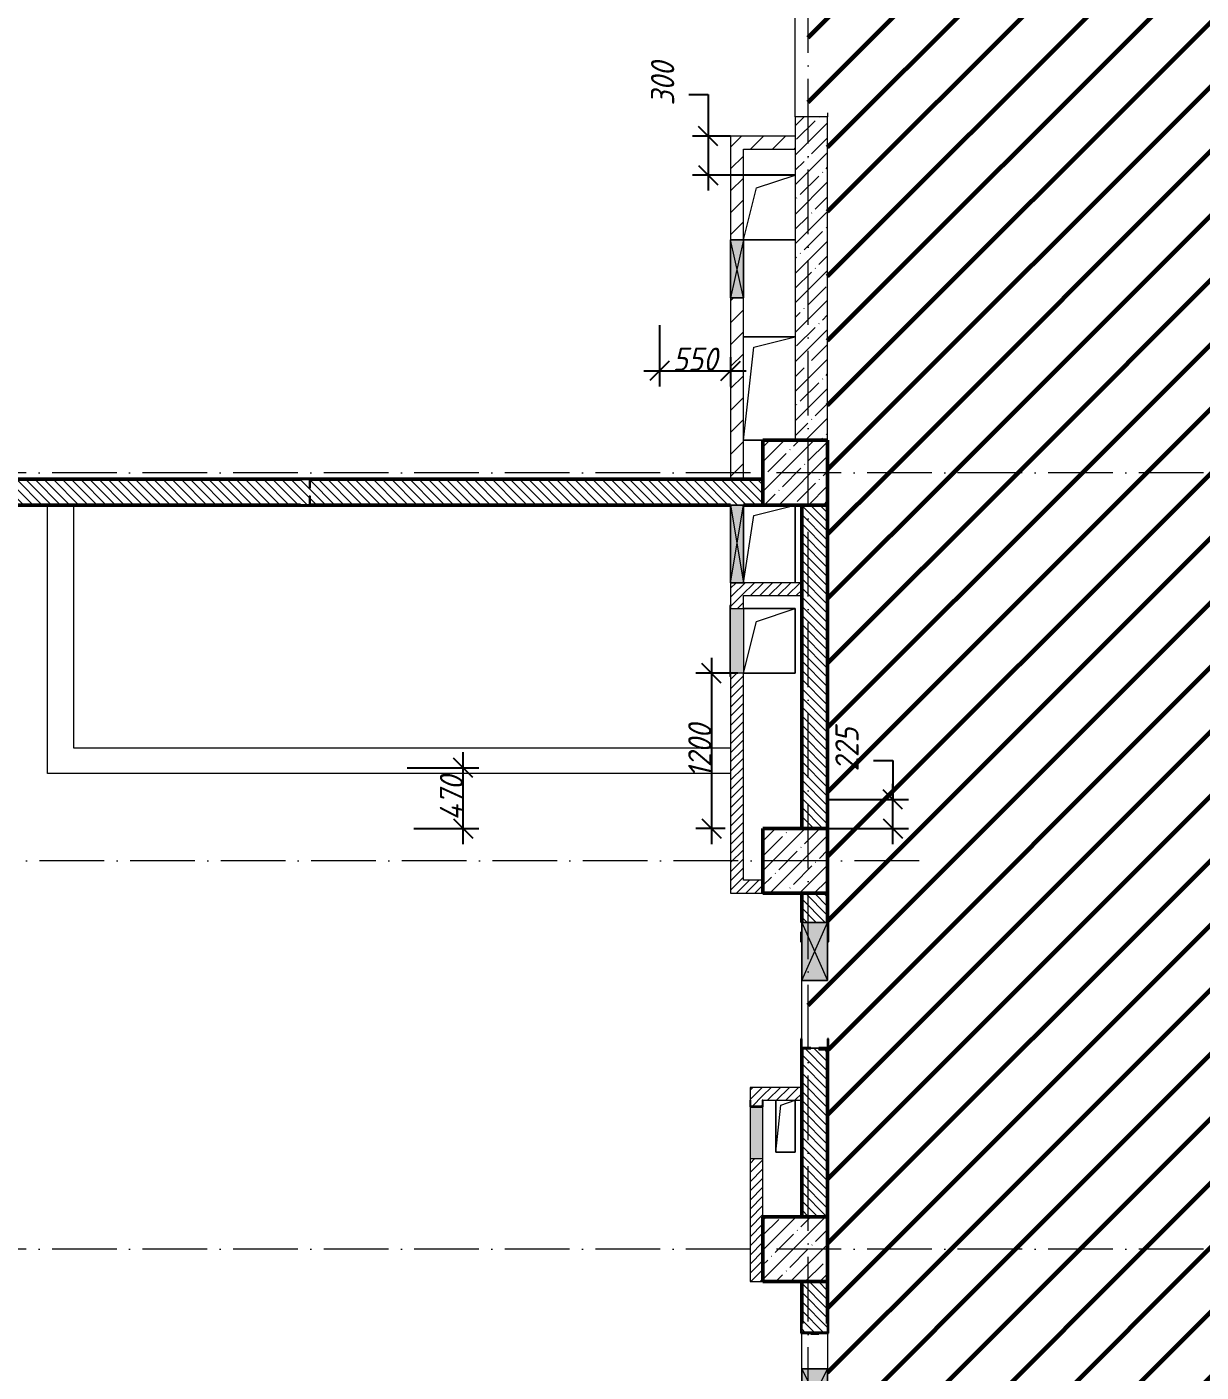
# Model space of a CAD drawing. Header units: millimetres. Extents: x -606178 to 312196, y -19338 to 632709.
# Drawn here: x -265492 to -256414, y 483325 to 493720 of the extents above; entities that cross this region are included whole.
import ezdxf

# ---------------------------------------------------------------- set-up
doc = ezdxf.new("R2010")
doc.units = ezdxf.units.MM
doc.linetypes.add('50_200_ШТРИХ_1Т_ш5_п1_п1_', pattern=[700, 500, -100, 0, -100])
for name, color, linetype, lineweight in [('6.4.1) Окр пт с инж. ПТ2.16', 3, 'Continuous', 60), ('A-____-____-DIMS', 7, 'Continuous', 9), ('A-DETL-GENF-OTLN', 7, 'Continuous', 9), ('A-FLOR-____-OTLN', 7, 'Continuous', 9), ('A-GENM-____-MCUT', 7, 'Continuous', 25), ('A-GENM-____-OTLN', 7, 'Continuous', 9), ('A-GENM-____-OTLN-1', 7, 'Continuous', 25), ('A-GLAZ-____-OTLN', 7, 'Continuous', 9), ('A-WALL-____-MCUT-1', 7, 'Continuous', 9), ('A-WALL-____-MCUT-2', 7, 'Continuous', 50), ('A-WALL-____-OTLN', 7, 'Continuous', 9), ('A-WALL-____-PATT-1', 7, 'Continuous', 9), ('A-WALL-FNSH-MCUT-1', 7, 'Continuous', 9), ('I-WALL-____-OTLN', 7, 'Continuous', 9), ('S-COLS-____-MCUT', 7, 'Continuous', 50), ('S-COLS-____-OTLN', 7, 'Continuous', 9), ('S-GRID-____-OTLN-1', 7, '50_200_ШТРИХ_1Т_ш5_п1_п1_', 9)]:
    doc.layers.add(name, color=color, linetype=linetype, lineweight=lineweight)
doc.layers.add('A-GLAZ-____-OTLN-1', color=7, linetype='Continuous', lineweight=9, true_color=0xc0c0c0)
doc.styles.add('ISOCPEUR_I_10', font='isocpeui.ttf', dxfattribs={"width": 0.9, "height": 180})
doc.dimstyles.new('ISO-1_8_0_9К_СРЕДНИЙ_Кладочные_3', dxfattribs={"dimscale": 304.8, "dimtxt": 179.276612, "dimasz": 0.492126, "dimexe": 0.393701, "dimexo": 0, "dimgap": 0, "dimtad": 1, "dimdec": 3, "dimrnd": 0.001, "dimdsep": 46, "dimtxsty": 'ISOCPEUR_I_10', "dimblk1": 'OBLIQUE', "dimblk2": 'OBLIQUE', "dimsah": 1, "dimcen": 0.09, "dimdle": 0.393701, "dimazin": 0, "dimtfac": 1, "dimtdec": 4, "dimtix": 1, "dimtmove": 0, "dimatfit": 3, "dimfxl": 1, "dimtvp": 1, "dimtolj": 1, "dimtzin": 0, "dimarcsym": 2})
doc.dimstyles.new('ISO-1_8_0_9К_СРЕДНИЙ_Кладочные_4', dxfattribs={"dimscale": 304.8, "dimtxt": 179.276612, "dimasz": 0.492126, "dimexe": 0.393701, "dimexo": 0, "dimgap": 0, "dimtad": 1, "dimdec": 3, "dimrnd": 0.001, "dimdsep": 46, "dimtxsty": 'ISOCPEUR_I_10', "dimblk1": 'OBLIQUE', "dimblk2": 'OBLIQUE', "dimsah": 1, "dimcen": 0.09, "dimdle": 0.393701, "dimazin": 0, "dimtfac": 1, "dimtdec": 4, "dimtix": 1, "dimtmove": 1, "dimatfit": 3, "dimfxl": 1, "dimtvp": 1, "dimtolj": 1, "dimtzin": 0, "dimarcsym": 2})
pattern_1 = [(135, (-264901.3, 451794.26), (-35.35534, -35.35534), [])]
pattern_2 = [(45, (-264901.3, 451794.26), (-35.35534, 35.35534), [])]
pattern_3 = [(45, (-264901.3, 451794.26), (-84.8528, 84.8528), [])]

# ---------------------------------------------------------------- blocks, each defined once
blk = doc.blocks.new('BSC_Колонна _Прямоугольная - 500х500-V37-АР1_План отверстий 2 этажа в осях 1-64_А-ГГ')
at = {"layer": 'S-COLS-____-OTLN'}
h = blk.add_hatch(dxfattribs=at)
h.set_pattern_fill('FP_66', color=256, style=0, pattern_type=2)
h.set_pattern_definition([(45, (-5350, -32481.04), (-114.04925, 114.04925), []), (45, (-5235.95, -32481.04), (-114.04925, 114.04925), [201.613, -40.323, 3.353, -36.97])])
h.paths.add_polyline_path([(-250, -250), (250, -250), (250, 250), (-250, 250)], flags=0)
at = {"layer": 'S-COLS-____-MCUT'}
for p, q in [((250, 250), (-250, 250)), ((-250, 250), (-250, -250)), ((250, -250), (250, 250)), ((-250, -250), (250, -250))]:
    blk.add_line(p, q, dxfattribs=at)
blk = doc.blocks.new('BSC_Колонна _Прямоугольная - 500х500-V49-АР1_План отверстий 2 этажа в осях 1-64_А-ГГ')
at = {"layer": 'S-COLS-____-OTLN'}
h = blk.add_hatch(dxfattribs=at)
h.set_pattern_fill('FP_78', color=256, style=0, pattern_type=2)
h.set_pattern_definition([(45, (-5350, -35481.04), (-114.04925, 114.04925), []), (45, (-5235.95, -35481.04), (-114.04925, 114.04925), [201.613, -40.323, 3.353, -36.97])])
h.paths.add_polyline_path([(-250, -250), (250, -250), (250, 250), (-250, 250)], flags=0)
at = {"layer": 'S-COLS-____-MCUT'}
for p, q in [((250, 250), (-250, 250)), ((-250, 250), (-250, -250)), ((250, -250), (250, 250)), ((-250, -250), (250, -250))]:
    blk.add_line(p, q, dxfattribs=at)
blk = doc.blocks.new('BSC_Колонна _Прямоугольная - 500х500-V102-АР1_План отверстий 2 этажа в осях 1-64_А-ГГ')
at = {"layer": 'S-COLS-____-OTLN'}
h = blk.add_hatch(dxfattribs=at)
h.set_pattern_fill('FP_131', color=256, style=0, pattern_type=2)
h.set_pattern_definition([(45, (-5350, -38481.04), (-114.04925, 114.04925), []), (45, (-5235.95, -38481.04), (-114.04925, 114.04925), [201.613, -40.323, 3.353, -36.97])])
h.paths.add_polyline_path([(-250, -250), (250, -250), (250, 250), (-250, 250), (-250, 95)], flags=0)
at = {"layer": 'S-COLS-____-MCUT'}
for p, q in [((250, 250), (-250, 250)), ((-250, 250), (-250, -250)), ((250, -250), (250, 250)), ((-250, -250), (250, -250))]:
    blk.add_line(p, q, dxfattribs=at)
blk = doc.blocks.new('АР_Перемычка - АР_Перемычка-28357691-АР1_План отверстий 2 этажа в осях 1-64_А-ГГ')
at = {"layer": 'A-GENM-____-OTLN'}
blk.add_line((-250, -100), (-243, -100), dxfattribs=at)
blk = doc.blocks.new('Фахверк_СКБ_Уголок - 200_3960-28268576-АР1_План отверстий 2 этажа в осях 1-64_А-ГГ')
at = {"layer": 'A-GENM-____-MCUT'}
for p, q in [((200, 156), (125, 156)), ((125, 156), (125, 81)), ((131, 81), (131, 150)), ((131, 150), (200, 150)), ((200, 150), (200, 156)), ((125, 81), (131, 81)), ((131, 19), (125, 19)), ((125, 19), (125, -56)), ((131, -50), (131, 19)), ((125, -56), (200, -56)), ((200, -50), (131, -50)), ((200, -56), (200, -50))]:
    blk.add_line(p, q, dxfattribs=at)
blk = doc.blocks.new('Фахверк_СКБ_Уголок - 200_3550-28267367-АР1_План отверстий 2 этажа в осях 1-64_А-ГГ')
at = {"layer": 'A-GENM-____-MCUT'}
for p, q in [((200, 156), (125, 156)), ((125, 156), (125, 81)), ((131, 81), (131, 150)), ((131, 150), (200, 150)), ((200, 150), (200, 156)), ((125, 81), (131, 81)), ((131, 19), (125, 19)), ((125, 19), (125, -56)), ((131, -50), (131, 19)), ((125, -56), (200, -56)), ((200, -50), (131, -50)), ((200, -56), (200, -50))]:
    blk.add_line(p, q, dxfattribs=at)
blk = doc.blocks.new('154_Стойка_СКБ_Уголок - СМ-2480_200-V144-АР1_План отверстий 2 этажа в осях 1-64_А-ГГ')
at = {"layer": 'A-GENM-____-MCUT'}
for p, q in [((125, 156), (125, 150)), ((200, 156), (125, 156)), ((200, 150), (200, 156)), ((125, -50), (125, -56)), ((125, -56), (200, -56)), ((200, -56), (200, -50))]:
    blk.add_line(p, q, dxfattribs=at)
blk = doc.blocks.new('Стойка_Влож_Уголок - Уголок-V145-АР1_План отверстий 2 этажа в осях 1-64_А-ГГ')
at = {"layer": 'A-GENM-____-MCUT'}
for p, q in [((0, -75), (75, -75)), ((75, -75), (75, -69))]:
    blk.add_line(p, q, dxfattribs=at)
blk = doc.blocks.new('154_Стойка_СКБ_Уголок - СМ-2480_200-28447058-АР1_План отверстий 2 этажа в осях 1-64_А-ГГ')
at = {"layer": 'A-GENM-____-MCUT'}
for p, q in [((125, 156), (125, 81)), ((200, 156), (125, 156)), ((131, 81), (131, 150)), ((131, 150), (200, 150)), ((200, 150), (200, 156)), ((125, 81), (131, 81)), ((131, 19), (125, 19)), ((125, 19), (125, -56)), ((131, -50), (131, 19)), ((125, -56), (200, -56)), ((200, -50), (131, -50)), ((200, -56), (200, -50))]:
    blk.add_line(p, q, dxfattribs=at)
blk = doc.blocks.new('Стойка_Влож_Полоса боковая - Полоса-28346330-АР1_План отверстий 2 этажа в осях 1-64_А-ГГ')
at = {"layer": 'A-GENM-____-OTLN'}
for p, q in [((-5, -31), (-5, 31)), ((0, 31), (0, -31))]:
    blk.add_line(p, q, dxfattribs=at)
blk = doc.blocks.new('Стойка_Влож_Уголок - Уголок-28346305-АР1_План отверстий 2 этажа в осях 1-64_А-ГГ')
at = {"layer": 'A-GENM-____-MCUT'}
for p, q in [((75, 75), (0, 75)), ((0, 0), (6, 0)), ((6, 69), (75, 69)), ((6, 0), (6, 69)), ((75, 69), (75, 75))]:
    blk.add_line(p, q, dxfattribs=at)
blk = doc.blocks.new('AR_Отверстие Ниша - Лючок-32405468-АР1_План отверстий 2 этажа в осях 1-64_А-ГГ')
at = {"layer": 'A-GLAZ-____-OTLN'}
blk.add_hatch(color=256, dxfattribs=at).paths.add_polyline_path([(200, -47), (200, 50), (-200, 50), (-200, -50), (200, -50)], flags=0)
for p, q in [((200, 50), (-200, 50)), ((200, -50), (200, 50)), ((-200, -50), (200, -50))]:
    blk.add_line(p, q, dxfattribs=at)
blk = doc.blocks.new('AR_Отверстие Ниша - Лючок-32403618-АР1_План отверстий 2 этажа в осях 1-64_А-ГГ')
at = {"layer": 'A-GLAZ-____-OTLN'}
blk.add_hatch(color=256, dxfattribs=at).paths.add_polyline_path([(-250, -50), (250, -50), (250, 50), (-250, 50)], flags=0)
for p, q in [((-250, 50), (250, 50)), ((-250, -50), (-250, 50)), ((250, 50), (250, -50)), ((250, -50), (-250, -50))]:
    blk.add_line(p, q, dxfattribs=at)
blk = doc.blocks.new('Л_Общий_Лючок - Лючок-29753807-АР1_План отверстий 2 этажа в осях 1-64_А-ГГ')
at = {"layer": 'A-GLAZ-____-OTLN-1'}
blk.add_hatch(color=256, dxfattribs=at).paths.add_polyline_path([(524, -6), (524, 0), (-24, 0), (-24, -6), (500, -6)], flags=0)
at = {"layer": 'A-GLAZ-____-OTLN'}
for p, q in [((-24, 0), (-24, -6)), ((524, 0), (524, -6)), ((-24, -6), (524, -6))]:
    blk.add_line(p, q, dxfattribs=at)
blk = doc.blocks.new('154_Фахверк_СКБ_Швеллер - Тип_100_3960_зеркало-29769493-АР1_План отверстий 2 этажа в осях 1-64_А-ГГ')
at = {"layer": 'A-GENM-____-MCUT'}
for p, q in [((175, 50), (125, 50)), ((125, 50), (125, -50)), ((128, 47), (175, 47)), ((128, -47), (128, 47)), ((175, 47), (175, 50)), ((125, -50), (175, -50)), ((175, -47), (128, -47)), ((175, -50), (175, -47))]:
    blk.add_line(p, q, dxfattribs=at)
blk = doc.blocks.new('AR_Отверстие прямоугольное _в плите_ - AR_Отверстие прямоугольное _в плите_-30459278-АР1_План отверстий 2 этажа в осях 1-64_А-ГГ')
at = {"layer": 'A-GENM-____-OTLN'}
for p, q in [((-75, 200), (-75, -200)), ((-75, -200), (-37, 163)), ((-37, 163), (75, 200)), ((75, -200), (75, 200)), ((-75, -200), (75, -200))]:
    blk.add_line(p, q, dxfattribs=at)
blk = doc.blocks.new('AR_Отверстие прямоугольное _в плите_ - AR_Отверстие прямоугольное _в плите_-30459445-АР1_План отверстий 2 этажа в осях 1-64_А-ГГ')
at = {"layer": 'A-GENM-____-OTLN'}
for p, q in [((200, 250), (-200, 250)), ((-100, 150), (200, 250)), ((200, -250), (200, 250)), ((-200, -250), (-100, 150)), ((-200, -250), (200, -250))]:
    blk.add_line(p, q, dxfattribs=at)
blk = doc.blocks.new('AR_Отверстие прямоугольное _в плите_ - AR_Отверстие прямоугольное _в плите_-V173-АР1_План отверстий 2 этажа в осях 1-64_А-ГГ')
at = {"layer": 'A-GENM-____-OTLN'}
for p, q in [((200, 250), (-200, 250)), ((-100, 150), (200, 250)), ((-200, -250), (-100, 150)), ((-200, -250), (200, -250))]:
    blk.add_line(p, q, dxfattribs=at)
blk = doc.blocks.new('AR_Отверстие прямоугольное _в плите_ - AR_Отверстие прямоугольное _в плите_-30552819-АР1_План отверстий 2 этажа в осях 1-64_А-ГГ')
at = {"layer": 'A-GENM-____-OTLN'}
for p, q in [((200, 400), (-200, 400)), ((-200, -400), (-120, 320)), ((-120, 320), (200, 400)), ((-200, -400), (-50, -400))]:
    blk.add_line(p, q, dxfattribs=at)
blk = doc.blocks.new('AR_Отверстие прямоугольное _в плите_ - AR_Отверстие прямоугольное _в плите_-30552564-АР1_План отверстий 2 этажа в осях 1-64_А-ГГ')
at = {"layer": 'A-GENM-____-OTLN'}
for p, q in [((200, 300), (-200, 300)), ((-200, -300), (-120, 220)), ((-120, 220), (200, 300)), ((200, -300), (200, 300))]:
    blk.add_line(p, q, dxfattribs=at)
blk = doc.blocks.new('AR_Отверстие прямоугольное _в стене_ - AR_Отверстие прямоугольное _в стене__ОВ-36815002-АР1_План отверстий 2 этажа в осях 1-64_А-ГГ')
at = {"layer": 'A-GLAZ-____-OTLN'}
blk.add_hatch(color=256, dxfattribs=at).paths.add_polyline_path([(225, 50), (-225, 50), (-225, -50), (225, -50)], flags=0)
at = {"layer": 'A-DETL-GENF-OTLN'}
for p, q in [((-225, -50), (-225, 50)), ((-225, 50), (225, 50)), ((225, 50), (-225, -50)), ((-225, 50), (225, -50)), ((225, 50), (-225, 50)), ((-225, 50), (-225, -50)), ((225, 50), (225, -50)), ((225, -50), (225, 50)), ((225, -50), (-225, -50)), ((-225, -50), (225, -50))]:
    blk.add_line(p, q, dxfattribs=at)
blk = doc.blocks.new('AR_Отверстие прямоугольное _в стене_ - AR_Отверстие прямоугольное _в стене__ОВ-V198-АР1_План отверстий 2 этажа в осях 1-64_А-ГГ')
at = {"layer": 'A-GLAZ-____-OTLN'}
blk.add_hatch(color=256, dxfattribs=at).paths.add_polyline_path([(-225, -100), (225, -100), (225, 100), (-225, 100)], flags=0)
at = {"layer": 'A-DETL-GENF-OTLN'}
for p, q in [((-225, -100), (-225, 100)), ((-225, 100), (225, 100)), ((225, 100), (-225, -100)), ((-225, 100), (225, -100)), ((225, 100), (-225, 100)), ((-225, 100), (-225, -100)), ((225, 100), (225, -100)), ((225, -100), (225, 100)), ((225, -100), (-225, -100)), ((-225, -100), (225, -100))]:
    blk.add_line(p, q, dxfattribs=at)
blk = doc.blocks.new('AR_Отверстие прямоугольное _в стене_ - AR_Отверстие прямоугольное _в стене__ОВ-36902575-АР1_План отверстий 2 этажа в осях 1-64_А-ГГ')
at = {"layer": 'A-GLAZ-____-OTLN'}
blk.add_hatch(color=256, dxfattribs=at).paths.add_polyline_path([(-300, -50), (300, -50), (300, 50), (-300, 50)], flags=0)
at = {"layer": 'A-DETL-GENF-OTLN'}
for p, q in [((-300, -50), (-300, 50)), ((-300, 50), (300, 50)), ((300, 50), (-300, -50)), ((-300, 50), (300, -50)), ((300, 50), (-300, 50)), ((-300, 50), (-300, -50)), ((300, 50), (300, -50)), ((300, -50), (300, 50)), ((300, -50), (-300, -50)), ((-300, -50), (300, -50))]:
    blk.add_line(p, q, dxfattribs=at)
blk = doc.blocks.new('AR_Отверстие прямоугольное _в стене__БезПР - AR_Отверстие прямоугольное _в стене__БезПР-36428632-АР1_План отверстий 2 этажа в осях 1-64_А-ГГ')
at = {"layer": 'A-GLAZ-____-OTLN'}
blk.add_hatch(color=256, dxfattribs=at).paths.add_polyline_path([(-200, -100), (200, -100), (200, 100), (-200, 100)], flags=0)
at = {"layer": 'A-DETL-GENF-OTLN'}
for p, q in [((-200, -100), (-200, 100)), ((-200, 100), (200, 100)), ((200, 100), (-200, -100)), ((-200, 100), (200, -100)), ((200, 100), (-200, 100)), ((-200, 100), (-200, -100)), ((200, 100), (200, -100)), ((200, -100), (200, 100)), ((200, -100), (-200, -100)), ((-200, -100), (200, -100))]:
    blk.add_line(p, q, dxfattribs=at)
at = {"layer": 'A-GLAZ-____-OTLN'}
blk.add_line((200, 100), (-200, 100), dxfattribs=at)
blk = doc.blocks.new('_Oblique')
at = {"color": 0, "linetype": 'ByBlock', "lineweight": -2}
blk.add_line((-0.5, -0.5), (0.5, 0.5), dxfattribs=at)
blk = doc.blocks.new('*D4683')
at = {"layer": 'A-____-____-DIMS', "color": 0, "lineweight": -2, "transparency": 16777216}
for p, q in [((-260199, 488845), (-260199, 487405)), ((-259995, 488725), (-260319, 488725)), ((-260093, 487525), (-260319, 487525))]:
    blk.add_line(p, q, dxfattribs=at)
at = {"layer": 'Defpoints', "color": 0, "transparency": 16777216}
for p in [(-259995, 488725), (-260199, 487525), (-260093, 487525)]:
    blk.add_point(p, dxfattribs=at)
at = {"layer": 'A-____-____-DIMS', "color": 0, "lineweight": -2, "transparency": 16777216, "xscale": 150, "yscale": 150, "zscale": 150}
for p, rotation in [((-260199, 488725), 90), ((-260199, 487525), 270)]:
    blk.add_blockref('_Oblique', p, dxfattribs=dict(at, rotation=rotation))
at = {"layer": 'A-____-____-DIMS', "color": 0, "transparency": 16777216, "insert": (-260289, 488125), "char_height": 180, "width": 504.73, "attachment_point": 5, "rotation": 90, "style": 'ISOCPEUR_I_10'}
blk.add_mtext('\\A1;1200', dxfattribs=at)
blk = doc.blocks.new('*D4684')
at = {"layer": 'A-____-____-DIMS', "color": 0, "lineweight": -2, "transparency": 16777216}
for p, q in [((-262118, 487405), (-262118, 488115)), ((-262553, 487995), (-261998, 487995)), ((-262501, 487525), (-261998, 487525))]:
    blk.add_line(p, q, dxfattribs=at)
at = {"layer": 'Defpoints', "color": 0, "transparency": 16777216}
for p in [(-262553, 487995), (-262118, 487995), (-262501, 487525)]:
    blk.add_point(p, dxfattribs=at)
at = {"layer": 'A-____-____-DIMS', "color": 0, "lineweight": -2, "transparency": 16777216, "xscale": 150, "yscale": 150, "zscale": 150}
for p, rotation in [((-262118, 487995), 90), ((-262118, 487525), 270)]:
    blk.add_blockref('_Oblique', p, dxfattribs=dict(at, rotation=rotation))
at = {"layer": 'A-____-____-DIMS', "color": 0, "transparency": 16777216, "insert": (-262209, 487760), "char_height": 180, "width": 426.13, "attachment_point": 5, "rotation": 90, "style": 'ISOCPEUR_I_10'}
blk.add_mtext('\\A1;470', dxfattribs=at)
blk = doc.blocks.new('*D4685')
at = {"layer": 'A-____-____-DIMS', "color": 0, "lineweight": -2, "transparency": 16777216}
for p, q in [((-260601, 491416), (-260601, 490942)), ((-260051, 491168), (-260051, 490942)), ((-260721, 491062), (-259931, 491062))]:
    blk.add_line(p, q, dxfattribs=at)
at = {"layer": 'Defpoints', "color": 0, "transparency": 16777216}
for p in [(-260601, 491416), (-260051, 491168), (-260051, 491062)]:
    blk.add_point(p, dxfattribs=at)
at = {"layer": 'A-____-____-DIMS', "color": 0, "lineweight": -2, "transparency": 16777216, "xscale": 150, "yscale": 150, "zscale": 150, "rotation": 180}
blk.add_blockref('_Oblique', (-260601, 491062), dxfattribs=at)
at = {"layer": 'A-____-____-DIMS', "color": 0, "lineweight": -2, "transparency": 16777216, "xscale": 150, "yscale": 150, "zscale": 150}
blk.add_blockref('_Oblique', (-260051, 491062), dxfattribs=at)
at = {"layer": 'A-____-____-DIMS', "color": 0, "transparency": 16777216, "insert": (-260326, 491152), "char_height": 180, "width": 409.58, "attachment_point": 5, "style": 'ISOCPEUR_I_10'}
blk.add_mtext('\\A1;550', dxfattribs=at)
blk = doc.blocks.new('*D4763')
at = {"layer": 'A-____-____-DIMS', "color": 0, "lineweight": -2, "transparency": 16777216}
for p, q in [((-258947, 488052), (-258797, 488052)), ((-258797, 488052), (-258797, 487750)), ((-258797, 487405), (-258797, 487870)), ((-259301, 487750), (-258677, 487750)), ((-259301, 487525), (-258677, 487525))]:
    blk.add_line(p, q, dxfattribs=at)
at = {"layer": 'Defpoints', "color": 0, "transparency": 16777216}
for p in [(-259301, 487750), (-258797, 487750), (-259301, 487525)]:
    blk.add_point(p, dxfattribs=at)
at = {"layer": 'A-____-____-DIMS', "color": 0, "lineweight": -2, "transparency": 16777216, "xscale": 150, "yscale": 150, "zscale": 150}
for p, rotation in [((-258797, 487750), 90), ((-258797, 487525), 270)]:
    blk.add_blockref('_Oblique', p, dxfattribs=dict(at, rotation=rotation))
at = {"layer": 'A-____-____-DIMS', "color": 0, "transparency": 16777216, "insert": (-259242, 487967), "char_height": 180, "width": 409.58, "attachment_point": 1, "rotation": 90, "line_spacing_factor": 1.149209, "style": 'ISOCPEUR_I_10'}
blk.add_mtext('\\A1;225', dxfattribs=at)
blk = doc.blocks.new('*D4764')
at = {"layer": 'A-____-____-DIMS', "color": 0, "lineweight": -2, "transparency": 16777216}
for p, q in [((-260375, 493197), (-260225, 493197)), ((-260225, 493197), (-260225, 492875)), ((-260225, 492995), (-260225, 492455)), ((-260051, 492875), (-260345, 492875)), ((-259551, 492575), (-260345, 492575))]:
    blk.add_line(p, q, dxfattribs=at)
at = {"layer": 'Defpoints', "color": 0, "transparency": 16777216}
for p in [(-260051, 492875), (-260225, 492575), (-259551, 492575)]:
    blk.add_point(p, dxfattribs=at)
at = {"layer": 'A-____-____-DIMS', "color": 0, "lineweight": -2, "transparency": 16777216, "xscale": 150, "yscale": 150, "zscale": 150}
for p, rotation in [((-260225, 492875), 90), ((-260225, 492575), 270)]:
    blk.add_blockref('_Oblique', p, dxfattribs=dict(at, rotation=rotation))
at = {"layer": 'A-____-____-DIMS', "color": 0, "transparency": 16777216, "insert": (-260667, 493113), "char_height": 180, "width": 409.58, "attachment_point": 1, "rotation": 90, "line_spacing_factor": 1.149209, "style": 'ISOCPEUR_I_10'}
blk.add_mtext('\\A1;300', dxfattribs=at)

msp = doc.modelspace()

# ---------------------------------------------------------------- hatches: boundary and pattern name
at = {"layer": '6.4.1) Окр пт с инж. ПТ2.16'}
h = msp.add_hatch(dxfattribs=at)
h.set_pattern_fill('ANSI31', color=256, scale=111)
h.paths.add_polyline_path([(-255051.3011, 495525.3011), (-255301.3011, 495525.3011), (-255301.3011, 495775.3011), (-259301.3011, 495775.3011), (-259301.3011, 495525.3011), (-259301.3011, 494825.3011), (-259451.3011, 494825.3011), (-259451.3011, 493025.3011), (-259301.3011, 493025.3011), (-259301.3011, 490525.3011), (-259301.3011, 490275.3011), (-255301.3011, 490275.3011), (-255301.3011, 490525.3011), (-255051.3011, 490525.3011)])
h = msp.add_hatch(dxfattribs=at)
h.set_pattern_fill('ANSI31', color=256, scale=111)
h.paths.add_polyline_path([(-255051.3011, 490025.3011), (-255301.3011, 490025.3011), (-255301.3011, 490275.3011), (-259301.3011, 490275.3011), (-259301.3011, 490025.3011), (-259301.3011, 487525.3011), (-259301.3011, 487025.3011), (-259301.3011, 486800.3011), (-259295.3011, 486800.3011), (-259295.3011, 486725.3011), (-259295.3011, 486650.3011), (-259301.3011, 486350.3011), (-259451.3011, 486350.3011), (-259451.3011, 485831.3011), (-259432.3011, 485831.3011), (-259370.3011, 485830.3011), (-259370.3011, 485831.3011), (-259301.3011, 485831.3011), (-259301.3011, 485900.3011), (-259295.3011, 485900.3011), (-259295.3011, 485825.3011), (-259295.3011, 485750.3011), (-259301.3011, 484525.3011), (-259301.3011, 484275.3011), (-255301.3011, 484275.3011), (-255301.3011, 484525.3011), (-255051.3011, 484525.3011)])
h = msp.add_hatch(dxfattribs=at)
h.set_pattern_fill('ANSI31', color=256, scale=111)
h.paths.add_polyline_path([(-255301.3011, 484025.3011), (-255301.3011, 484275.3011), (-259301.3011, 484275.3011), (-259301.3011, 484025.3011), (-259301.3011, 483700.3011), (-259295.3011, 483700.3011), (-259295.3011, 483625.3011), (-259301.3011, 483350.3011), (-259301.3011, 482950.3011), (-259301.3011, 482000.3011), (-259295.3011, 482000.3011), (-259295.3011, 481931.3011), (-259295.3011, 481925.3011), (-259295.3011, 481850.3011), (-259301.3011, 481650.3011), (-259301.3011, 481100.3011), (-259301.3011, 478525.3011), (-259301.3011, 478275.3011), (-256001.3011, 478275.3011), (-256001.3011, 478525.3011), (-255301.3011, 478525.3011)])
at = {"layer": 'A-WALL-____-PATT-1'}
h = msp.add_hatch(dxfattribs=at)
h.set_pattern_fill('FP_25', color=256, style=0, pattern_type=2)
h.set_pattern_definition([(45, (-264901.3, 451794.26), (-114.04925, 114.04925), []), (45, (-264787.25, 451794.26), (-114.04925, 114.04925), [201.612, -40.322, 3.353, -36.97])])
h.paths.add_polyline_path([(-259301.3011, 490525.3011), (-259301.3011, 493025.3011), (-259551.3011, 493025.3011), (-259551.3011, 490525.3011)], flags=0)
h.paths.add_polyline_path([(-259551.3011, 494825.3011), (-259301.3011, 494825.3011), (-259301.3011, 495525.3011), (-259551.3011, 495525.3011)], flags=0)
h = msp.add_hatch(dxfattribs=at)
h.set_pattern_fill('FP_4', color=256, style=0, pattern_type=2)
h.set_pattern_definition(pattern_3)
h.paths.add_polyline_path([(-259551.3011, 492775.3011), (-259551.3011, 492875.3011), (-260051.3011, 492875.3011), (-260051.3011, 492775.3011), (-259951.3011, 492775.3011)], flags=0)
h = msp.add_hatch(dxfattribs=at)
h.set_pattern_fill('FP_4', color=256, style=0, pattern_type=2)
h.set_pattern_definition(pattern_3)
h.paths.add_polyline_path([(-260051.3011, 490225.3011), (-259951.3011, 490225.3011), (-259951.3011, 491625.3011), (-260051.3011, 491625.3011), (-260051.3011, 490369.9035)], flags=0)
h.paths.add_polyline_path([(-260051.3011, 492075.3011), (-259951.3011, 492075.3011), (-259951.3011, 492775.3011), (-260051.3011, 492775.3011)], flags=0)
h = msp.add_hatch(dxfattribs=at)
h.set_pattern_fill('FP_6', color=256, style=0, pattern_type=2)
h.set_pattern_definition(pattern_1)
h.paths.add_polyline_path([(-259951.3011, 490025.3011), (-259801.3011, 490025.3011), (-259801.3011, 490225.3011), (-263301.3011, 490225.3011), (-263301.3011, 490156.3011), (-263307.3011, 490156.3011), (-263307.3011, 490225.3011), (-266851.3011, 490225.3011), (-266851.3011, 490025.3011), (-263307.3011, 490025.3011), (-263307.3011, 490094.3011), (-263301.3011, 490094.3011), (-263301.3011, 490025.3011), (-260051.3011, 490025.3011)], flags=0)
h = msp.add_hatch(dxfattribs=at)
h.set_pattern_fill('FP_6', color=256, style=0, pattern_type=2)
h.set_pattern_definition(pattern_1)
h.paths.add_polyline_path([(-259301.3011, 487525.3011), (-259301.3011, 490025.3011), (-259501.3011, 490025.3011), (-259501.3011, 487525.3011)], flags=0)
h = msp.add_hatch(dxfattribs=at)
h.set_pattern_fill('FP_5', color=256, style=0, pattern_type=2)
h.set_pattern_definition(pattern_2)
h.paths.add_polyline_path([(-259501.3011, 489325.3011), (-259501.3011, 489425.3011), (-260051.3011, 489425.3011), (-260051.3011, 489325.3011), (-259951.3011, 489325.3011)], flags=0)
h = msp.add_hatch(dxfattribs=at)
h.set_pattern_fill('FP_5', color=256, style=0, pattern_type=2)
h.set_pattern_definition(pattern_2)
h.paths.add_polyline_path([(-260051.3011, 487125.3011), (-259951.3011, 487125.3011), (-259951.3011, 488725.3011), (-260051.3011, 488725.3011)], flags=0)
h.paths.add_polyline_path([(-260051.3011, 489225.3011), (-259951.3011, 489225.3011), (-259951.3011, 489325.3011), (-260051.3011, 489325.3011)], flags=0)
h = msp.add_hatch(dxfattribs=at)
h.set_pattern_fill('FP_5', color=256, style=0, pattern_type=2)
h.set_pattern_definition(pattern_2)
h.paths.add_polyline_path([(-259801.3011, 487025.3011), (-259801.3011, 487125.3011), (-260051.3011, 487125.3011), (-260051.3011, 487025.3011)], flags=0)
h = msp.add_hatch(dxfattribs=at)
h.set_pattern_fill('FP_6', color=256, style=0, pattern_type=2)
h.set_pattern_definition(pattern_1)
h.paths.add_polyline_path([(-259301.3011, 484525.3011), (-259301.3011, 485825.3011), (-259501.3011, 485825.3011), (-259501.3011, 484525.3011)], flags=0)
h.paths.add_polyline_path([(-259351.3011, 486800.3011), (-259301.3011, 486800.3011), (-259301.3011, 487025.3011), (-259501.3011, 487025.3011), (-259501.3011, 486800.3011)], flags=0)
h = msp.add_hatch(dxfattribs=at)
h.set_pattern_fill('FP_5', color=256, style=0, pattern_type=2)
h.set_pattern_definition(pattern_2)
h.paths.add_polyline_path([(-259901.3011, 484025.3011), (-259801.3011, 484025.3011), (-259801.3011, 484975.3011), (-259901.3011, 484975.3011), (-259901.3011, 484525.3011)], flags=0)
h.paths.add_polyline_path([(-259804.6582, 485378.3011), (-259804.3011, 485378.3011), (-259804.3011, 485425.3011), (-259801.3011, 485425.3011), (-259801.3011, 485525.3011), (-259901.3011, 485525.3011), (-259901.3011, 485425.3011), (-259898.3011, 485425.3011), (-259898.3011, 485378.3011)], flags=0)
h = msp.add_hatch(dxfattribs=at)
h.set_pattern_fill('FP_5', color=256, style=0, pattern_type=2)
h.set_pattern_definition(pattern_2)
h.paths.add_polyline_path([(-259501.3011, 485425.3011), (-259501.3011, 485525.3011), (-259801.3011, 485525.3011), (-259801.3011, 485425.3011), (-259612.5978, 485425.3011)], flags=0)
h = msp.add_hatch(dxfattribs=at)
h.set_pattern_fill('FP_6', color=256, style=0, pattern_type=2)
h.set_pattern_definition(pattern_1)
h.paths.add_polyline_path([(-259301.3011, 478525.3011), (-259301.3011, 481100.3011), (-259501.3011, 481100.3011), (-259501.3011, 478525.3011)], flags=0)
h.paths.add_polyline_path([(-259501.3011, 481650.3011), (-259301.3011, 481650.3011), (-259301.3011, 481919.3011), (-259370.3011, 481919.3011), (-259370.3011, 481925.3011), (-259432.3011, 481925.3011), (-259432.3011, 481919.3011), (-259501.3011, 481919.3011), (-259501.3011, 481850.3011)], flags=0)
h.paths.add_polyline_path([(-259370.3011, 483625.3011), (-259370.3011, 483631.3011), (-259301.3011, 483631.3011), (-259301.3011, 484025.3011), (-259501.3011, 484025.3011), (-259501.3011, 483631.3011), (-259432.3011, 483631.3011), (-259432.3011, 483625.3011)], flags=0)

# ---------------------------------------------------------------- linework, layer by layer
at = {"layer": 'A-FLOR-____-OTLN'}
for p, q in [((-259951.3011, 492575.3011), (-259551.3011, 492575.3011)), ((-259551.3011, 492075.3011), (-259951.3011, 492075.3011)), ((-259951.3011, 491325.3011), (-259551.3011, 491325.3011)), ((-259801.3011, 490525.3011), (-259951.3011, 490525.3011)), ((-259951.3011, 490024.9536), (-259551.3011, 490024.9536)), ((-259551.3011, 490024.9536), (-259551.3011, 489425.3011)), ((-259951.3011, 489224.9536), (-259551.3011, 489224.9536)), ((-259551.3011, 489224.9536), (-259551.3011, 488724.9536)), ((-259551.3011, 488724.9536), (-259951.3011, 488724.9536)), ((-259701.3011, 485025.3011), (-259701.3011, 485425.3011)), ((-259551.3011, 485425.3011), (-259551.3011, 485025.3011)), ((-259551.3011, 485025.3011), (-259701.3011, 485025.3011))]:
    msp.add_line(p, q, dxfattribs=at)
at = {"layer": 'A-WALL-____-MCUT-1'}
for p, q in [((-259301.3011, 493025.3011), (-259551.3011, 493025.3011)), ((-259551.3011, 493025.3011), (-259551.3011, 490525.3011)), ((-259301.3011, 490525.3011), (-259301.3011, 493025.3011))]:
    msp.add_line(p, q, dxfattribs=at)
at = {"layer": 'A-WALL-____-MCUT-2'}
for p, q in [((-263376.3011, 490225.3011), (-266851.3011, 490225.3011)), ((-259801.3011, 490225.3011), (-263301.3011, 490225.3011)), ((-266851.3011, 490025.3011), (-263376.3011, 490025.3011)), ((-263301.3011, 490025.3011), (-260051.3011, 490025.3011)), ((-259951.3011, 490025.3011), (-259801.3011, 490025.3011)), ((-259501.3011, 490025.3011), (-259501.3011, 487525.3011)), ((-259301.3011, 487525.3011), (-259301.3011, 490025.3011)), ((-259501.3011, 487025.3011), (-259501.3011, 486800.3011)), ((-259301.3011, 486800.3011), (-259301.3011, 487025.3011)), ((-259501.3011, 485825.3011), (-259501.3011, 484525.3011)), ((-259301.3011, 484525.3011), (-259301.3011, 485825.3011)), ((-259501.3011, 484025.3011), (-259501.3011, 483700.3011)), ((-259301.3011, 483700.3011), (-259301.3011, 484025.3011)), ((-259432.3011, 483625.3011), (-259370.3011, 483625.3011))]:
    msp.add_line(p, q, dxfattribs=at)
at = {"layer": 'A-WALL-____-OTLN'}
for p, q in [((-259551.3011, 493025.3011), (-259551.3011, 494825.3011)), ((-259301.3011, 493055.3011), (-259301.3011, 493025.3011))]:
    msp.add_line(p, q, dxfattribs=at)
at = {"layer": 'A-WALL-FNSH-MCUT-1'}
for p, q in [((-260051.3011, 492875.3011), (-260051.3011, 492075.3011)), ((-259551.3011, 492875.3011), (-260051.3011, 492875.3011)), ((-259951.3011, 492075.3011), (-259951.3011, 492775.3011)), ((-259951.3011, 492775.3011), (-259551.3011, 492775.3011)), ((-260051.3011, 491625.3011), (-260051.3011, 490225.3011)), ((-259951.3011, 490225.3011), (-259951.3011, 491625.3011)), ((-260051.3011, 489425.3011), (-260051.3011, 489225.3011)), ((-259501.3011, 489425.3011), (-259951.3011, 489425.3011)), ((-259501.3011, 489325.3011), (-259501.3011, 489425.3011)), ((-259951.3011, 489325.3011), (-259501.3011, 489325.3011)), ((-259951.3011, 489225.3011), (-259951.3011, 489325.3011)), ((-260051.3011, 488725.3011), (-260051.3011, 487025.3011)), ((-259951.3011, 487125.3011), (-259951.3011, 488725.3011)), ((-259801.3011, 487125.3011), (-259951.3011, 487125.3011)), ((-260051.3011, 487025.3011), (-259801.3011, 487025.3011)), ((-259501.3011, 485525.3011), (-259901.3011, 485525.3011)), ((-259901.3011, 485525.3011), (-259901.3011, 485425.3011)), ((-259801.3011, 485425.3011), (-259501.3011, 485425.3011)), ((-259901.3011, 484975.3011), (-259901.3011, 484025.3011)), ((-259801.3011, 484525.3011), (-259801.3011, 484975.3011)), ((-259901.3011, 484025.3011), (-259801.3011, 484025.3011))]:
    msp.add_line(p, q, dxfattribs=at)
at = {"layer": 'I-WALL-____-OTLN'}
for p, q in [((-265331.3011, 487950.3011), (-265331.3011, 490025.3011)), ((-265131.3011, 490025.3011), (-265131.3011, 488150.3011)), ((-265131.3011, 488150.3011), (-260051.3011, 488150.3011)), ((-260051.3011, 487950.3011), (-265331.3011, 487950.3011)), ((-259501.3011, 485900.3011), (-259501.3011, 486350.3011)), ((-259501.3011, 483350.3011), (-259501.3011, 483625.3011)), ((-259301.3011, 483625.3011), (-259301.3011, 483350.3011))]:
    msp.add_line(p, q, dxfattribs=at)
at = {"layer": 'S-GRID-____-OTLN-1'}
for p, q in [((-259451.3011, 447311.6528), (-259451.3011, 501675.2188)), ((-238193.5619, 490275.3011), (-269570.0713, 490275.3011)), ((-258592.8152, 487275.3011), (-269570.0713, 487275.3011)), ((-238193.5619, 484275.3011), (-269570.0713, 484275.3011))]:
    msp.add_line(p, q, dxfattribs=at)

# ---------------------------------------------------------------- block references
at = {"layer": 'A-GENM-____-OTLN'}
for name, p in [('AR_Отверстие прямоугольное _в плите_ - AR_Отверстие прямоугольное _в плите_-V173-АР1_План отверстий 2 этажа в осях 1-64_А-ГГ', (-259751.3011, 492325.3011)), ('AR_Отверстие прямоугольное _в плите_ - AR_Отверстие прямоугольное _в плите_-30552819-АР1_План отверстий 2 этажа в осях 1-64_А-ГГ', (-259751.3011, 490925.3011)), ('AR_Отверстие прямоугольное _в плите_ - AR_Отверстие прямоугольное _в плите_-30552564-АР1_План отверстий 2 этажа в осях 1-64_А-ГГ', (-259751.3011, 489724.9536)), ('AR_Отверстие прямоугольное _в плите_ - AR_Отверстие прямоугольное _в плите_-30459445-АР1_План отверстий 2 этажа в осях 1-64_А-ГГ', (-259751.3011, 488974.9536)), ('AR_Отверстие прямоугольное _в плите_ - AR_Отверстие прямоугольное _в плите_-30459278-АР1_План отверстий 2 этажа в осях 1-64_А-ГГ', (-259626.3011, 485225.3011))]:
    msp.add_blockref(name, p, dxfattribs=at)
for name, p, rotation in [('АР_Перемычка - АР_Перемычка-28357691-АР1_План отверстий 2 этажа в осях 1-64_А-ГГ', (-259401.3011, 486725.3011), 269.9999999999999), ('Стойка_Влож_Уголок - Уголок-V145-АР1_План отверстий 2 этажа в осях 1-64_А-ГГ', (-259370.3011, 486725.3011), 90.00000000000027), ('Стойка_Влож_Полоса боковая - Полоса-28346330-АР1_План отверстий 2 этажа в осях 1-64_А-ГГ', (-259401.3011, 485825.3011), 269.9999999999999), ('Стойка_Влож_Уголок - Уголок-28346305-АР1_План отверстий 2 этажа в осях 1-64_А-ГГ', (-259370.3011, 485825.3011), 269.9999999999999)]:
    msp.add_blockref(name, p, dxfattribs=dict(at, rotation=rotation))
at = {"layer": 'A-GENM-____-OTLN-1'}
for name, p, rotation in [('Фахверк_СКБ_Уголок - 200_3550-28267367-АР1_План отверстий 2 этажа в осях 1-64_А-ГГ', (-263176.3011, 490175.3011), 180), ('154_Стойка_СКБ_Уголок - СМ-2480_200-V144-АР1_План отверстий 2 этажа в осях 1-64_А-ГГ', (-259451.3011, 486850.3011), 269.9999999999999), ('154_Стойка_СКБ_Уголок - СМ-2480_200-28447058-АР1_План отверстий 2 этажа в осях 1-64_А-ГГ', (-259351.3011, 485700.3011), 89.99999999999991), ('154_Фахверк_СКБ_Швеллер - Тип_100_3960_зеркало-29769493-АР1_План отверстий 2 этажа в осях 1-64_А-ГГ', (-259851.3011, 485250.3011), 89.99999999999993), ('Фахверк_СКБ_Уголок - 200_3960-28268576-АР1_План отверстий 2 этажа в осях 1-64_А-ГГ', (-259351.3011, 483500.3011), 89.99999999999991)]:
    msp.add_blockref(name, p, dxfattribs=dict(at, rotation=rotation))
at = {"layer": 'A-GLAZ-____-OTLN'}
for name, p, rotation in [('AR_Отверстие прямоугольное _в стене_ - AR_Отверстие прямоугольное _в стене__ОВ-36815002-АР1_План отверстий 2 этажа в осях 1-64_А-ГГ', (-260001.3011, 491850.3011), 269.9999999999999), ('AR_Отверстие прямоугольное _в стене_ - AR_Отверстие прямоугольное _в стене__ОВ-36902575-АР1_План отверстий 2 этажа в осях 1-64_А-ГГ', (-260001.3011, 489725.3011), 89.9999999999999), ('Л_Общий_Лючок - Лючок-29753807-АР1_План отверстий 2 этажа в осях 1-64_А-ГГ', (-260051.3011, 489225.3011), 269.9999999999999), ('AR_Отверстие Ниша - Лючок-32403618-АР1_План отверстий 2 этажа в осях 1-64_А-ГГ', (-260001.3011, 488975.3011), 89.9999999999999), ('AR_Отверстие прямоугольное _в стене_ - AR_Отверстие прямоугольное _в стене__ОВ-V198-АР1_План отверстий 2 этажа в осях 1-64_А-ГГ', (-259401.3011, 486575.3011), 89.99999999999991), ('AR_Отверстие Ниша - Лючок-32405468-АР1_План отверстий 2 этажа в осях 1-64_А-ГГ', (-259851.3011, 485175.3011), 269.9999999999999), ('AR_Отверстие прямоугольное _в стене__БезПР - AR_Отверстие прямоугольное _в стене__БезПР-36428632-АР1_План отверстий 2 этажа в осях 1-64_А-ГГ', (-259401.3011, 483150.3011), 89.99999999999991)]:
    msp.add_blockref(name, p, dxfattribs=dict(at, rotation=rotation))
at = {"layer": 'S-COLS-____-OTLN'}
for name, p in [('BSC_Колонна _Прямоугольная - 500х500-V102-АР1_План отверстий 2 этажа в осях 1-64_А-ГГ', (-259551.3011, 490275.3011)), ('BSC_Колонна _Прямоугольная - 500х500-V49-АР1_План отверстий 2 этажа в осях 1-64_А-ГГ', (-259551.3011, 487275.3011)), ('BSC_Колонна _Прямоугольная - 500х500-V37-АР1_План отверстий 2 этажа в осях 1-64_А-ГГ', (-259551.3011, 484275.3011))]:
    msp.add_blockref(name, p, dxfattribs=at)

# ---------------------------------------------------------------- dimensions: what is measured, and where the dimension line sits
at = {"layer": 'A-____-____-DIMS'}
for base, p1, p2, override, picture, middle in [((-260225.0701, 492575.3011), (-260051.3011, 492875.3011), (-259551.3011, 492575.3011), {"dimpost": '<>', "dimfxl": 583.095189}, '*D4764', (-260340.2321, 493197.4562)), ((-258797.4548, 487750.3011), (-259301.3011, 487525.3011), (-259301.3011, 487750.3011), {"dimpost": '<>', "dimfxl": 225}, '*D4763', (-258912.6169, 488051.8289))]:
    dim = msp.add_linear_dim(base=base, p1=p1, p2=p2, angle=90, dimstyle='ISO-1_8_0_9К_СРЕДНИЙ_Кладочные_4', override=override, dxfattribs=at)
    dim.commit()
    dim.dimension.update_dxf_attribs({"geometry": picture, "text_midpoint": middle, "dimtype": 160, "text_rotation": 90})
dim = msp.add_linear_dim(base=(-260051.3011, 491061.6056), p1=(-260601.3011, 491416.235), p2=(-260051.3011, 491167.6716), dimstyle='ISO-1_8_0_9К_СРЕДНИЙ_Кладочные_3', override={"dimpost": '<>', "dimfxl": 603.559254}, dxfattribs=at)
dim.commit()
dim.dimension.update_dxf_attribs({"geometry": '*D4685', "text_midpoint": (-260326.3011, 491151.6056)})
for base, p1, p2, override, picture, middle in [((-260199.3317, 487525.3011), (-259995.2924, 488725.3011), (-260093.2657, 487525.3011), {"dimpost": '<>', "dimfxl": 1203.992842}, '*D4683', (-260289.3317, 488125.3011)), ((-262117.8293, 487995.3011), (-262501.3011, 487525.3011), (-262552.5868, 487995.3011), {"dimpost": '<>', "dimfxl": 472.789834}, '*D4684', (-262208.9884, 487760.3011))]:
    dim = msp.add_linear_dim(base=base, p1=p1, p2=p2, angle=90, dimstyle='ISO-1_8_0_9К_СРЕДНИЙ_Кладочные_3', override=override, dxfattribs=at)
    dim.commit()
    dim.dimension.update_dxf_attribs({"geometry": picture, "text_midpoint": middle})

doc.saveas('drawing.dxf')
